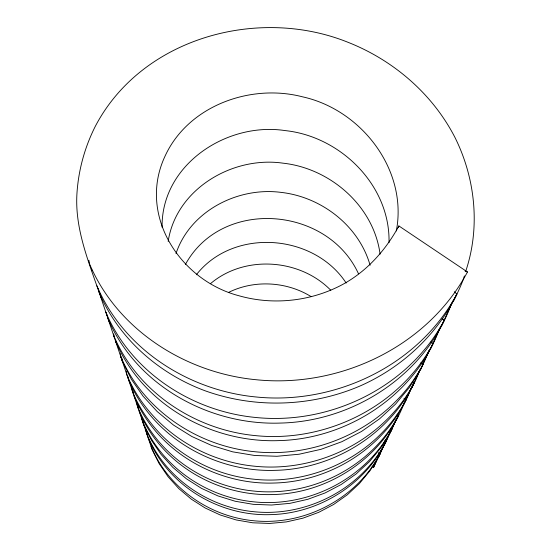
<?xml version="1.0" encoding="UTF-8"?>
<svg xmlns="http://www.w3.org/2000/svg" width="551" height="551" viewBox="0 0 551 551"><rect width="100%" height="100%" fill="white"/><g stroke="black" fill="none" stroke-linecap="round" stroke-linejoin="round"><path stroke-width="0.83" d="M162.09 227.246C161.147 164.708 226.764 121.709 285.039 130.58C340.587 136.324 390.356 185.425 389.02 242.633M396.321 230.945C408.002 170.052 361.415 109.725 302.499 96.818C250.271 83.249 187.657 105.944 164.749 156.78C137.805 215.207 179.888 280.204 238.673 295.673C271.319 305.034 307.127 301.803 337.68 287.009C364.294 274.136 384.942 251.717 398.869 225.938L467.462 271.987C427.542 346.648 339.829 388.118 256.69 379.784C186.086 373.241 117.583 330.325 89.503 263.833M168.172 241.407C176.134 189.014 232.556 155.878 282.973 163.165C330.366 168.317 373.743 206.067 380.087 254.163M464.383 275.913L463.68 278.351C445.752 326.523 406.989 365.313 360.189 385.927C311.343 406.927 254.872 408.773 204.848 390.687C158.605 373.475 118.644 338.472 99.228 292.691C88.215 260.589 74.736 228.19 76.947 193.532C78.442 170.128 84.716 147.296 95.282 126.365C141.607 37.84 257.971 6.102 347.846 42.234C393.304 60.114 432.556 93.835 454.968 137.468C475.41 178.441 480.458 227.391 465.795 271.044M398.38 227.549L398.869 225.938M175.996 253.556C190.164 210.999 237.874 186.706 281.113 192.389C321.426 196.921 358.873 225.765 370.107 265.251M372.132 466.463L373.64 467.282L378.069 457.42M378.751 455.904L380.114 452.874M381.409 450.167L373.64 467.282M141.208 415.64L141.834 419.008L152.007 449.285L159.046 463.453L168.041 476.663L178.855 488.641L191.307 499.158L205.179 508.001L220.228 514.978L236.172 519.944L252.723 522.789L269.57 523.45L286.389 521.907L302.871 518.181L318.705 512.34L333.596 504.502L347.268 494.819L359.486 483.468L370.031 470.671L378.737 456.669L384.116 444.705M378.737 456.669L384.143 444.829M384.825 443.314L386.857 438.789M148.081 437.639C167.745 485.665 219.181 516.383 270.527 514.634C322.039 513.546 371.711 480.438 390.198 431.963M384.261 445.174L390.652 431.157M391.355 429.587L392.767 426.453M120.276 353.549L120.876 356.814L143.818 424.986L151.429 440.263L161.174 454.513L172.904 467.448L186.424 478.805L201.501 488.358L217.865 495.893L235.222 501.258L253.233 504.33L271.574 505.033L289.888 503.352L307.83 499.302L325.062 492.966L341.262 484.467L356.125 473.963L369.397 461.669L380.837 447.818L390.266 432.666L396.148 419.573M390.266 432.666L396.748 418.471M139.169 411.198C160.665 463.481 216.894 496.472 272.717 494.543C329.877 493.407 384.543 456.159 404.475 402.237M405.171 400.687L406.211 398.366M134.086 396.107C156.629 450.808 215.613 485.066 273.971 483.034C333.1 481.76 390.322 443.858 411.232 387.98M404.014 404.055L411.136 388.476M411.831 386.933L413.911 382.284M128.493 379.522C152.193 436.874 214.215 472.489 275.355 470.34C337.701 469.004 398.049 428.974 419.848 369.935M411.928 387.587L419.952 370.01M98.264 288.538L98.712 291.024L122.322 361.208L131.393 379.302L143.081 396.203L157.2 411.569L173.524 425.09L191.776 436.468L211.625 445.449L232.694 451.841L254.59 455.477L276.891 456.283L299.159 454.224L320.964 449.327L341.889 441.688L361.539 431.454L379.543 418.843L395.577 404.09L409.359 387.498L420.675 369.37L429.346 350.057M420.675 369.37L429.325 350.436M115.469 340.876C141.882 404.393 211.012 443.038 278.592 440.621C347.674 439.078 414.972 395.177 439.161 329.601M430.407 349.114L440.869 326.185M107.824 318.182C135.842 385.301 209.166 425.641 280.507 423.065C353.852 421.419 425.427 374.859 450.883 305.075M441.289 326.461L452.894 301.018M396.823 419.015L398.559 415.406L397.285 414.304M453.549 300.942L456.862 294.048L454.293 291.761M185.446 264.397C221.998 197.602 327.652 206.322 358.494 273.785M384.44 441.055L385.714 442.143C360.802 489.44 305.936 517.458 253.033 511.624C207.355 507.023 164.701 477.345 147.048 434.574M378.771 452.777L380.073 453.886C356.187 499.275 303.573 526.281 252.785 520.647C208.877 516.197 167.993 487.552 151.057 446.462M412.733 382.084L414.028 383.207C383.951 440.029 317.748 472.958 254.293 466.18C199.82 460.85 148.26 426.226 127.012 375.114M403.973 398.401L405.922 400.088C377.325 454.182 314.373 485.734 253.935 479.218C201.955 474.094 152.958 440.848 132.736 392.112M390.563 428.258L391.851 429.367C365.823 478.729 308.498 507.836 253.308 501.789C205.709 497.023 161.126 466.242 142.695 421.653M442.288 318.657L444.216 320.365C408.601 387.291 330.256 425.165 255.643 417.472C191.982 411.432 130.869 371.953 105.771 312.093M431.102 342.013L433.01 343.693C399.454 406.872 325.62 442.949 255.141 435.586C194.868 429.801 137.309 392.071 113.637 335.442M421.067 362.813L423.01 364.514C391.286 424.346 321.474 458.783 254.693 451.717C197.465 446.165 143.074 410.061 120.676 356.325M456.862 294.048C418.905 365.189 335.469 405.04 256.208 396.989C188.759 390.673 123.631 349.293 96.914 285.811M196.342 274.763C233.369 227.494 313.801 233.521 346.173 283.049M210.434 283.71C244.451 254.7 299.84 258.522 330.793 290.281M228.947 292.23C254.693 279.598 286.83 281.575 311.143 296.638M465.092 271.078L467.462 271.987M378.661 452.956L380.073 453.886M384.288 441.199L385.714 442.143M390.452 428.437L391.851 429.367M397.14 414.455L398.559 415.406C371.312 467.028 311.301 497.305 253.605 491.037C203.911 486.092 157.228 454.127 137.943 407.554M404.51 399.138L405.922 400.088M412.623 382.256L414.028 383.207M420.902 363.075L423.01 364.514M430.889 342.24L433.01 343.693M442.122 318.912L444.216 320.365M146.573 432.005L147.027 434.415M145.574 429.022L146.029 431.461M142.289 418.884L142.916 422.218M137.84 405.681L138.453 408.973M136.662 402.161L137.275 405.481M132.984 391.286L133.59 394.544M131.696 387.443L132.309 390.728M127.825 376.326L128.273 378.757M126.262 371.305L126.861 374.577M121.805 358.04L122.425 361.415M115.676 340.594L115.979 342.281M113.664 333.913L114.264 337.184M108.519 319.366L108.829 321.061M106.467 312.92L106.915 315.386M100.261 294.103L100.854 297.382M91.452 268.316L91.893 270.803M88.883 260.279L89.482 263.64"/></g></svg>
